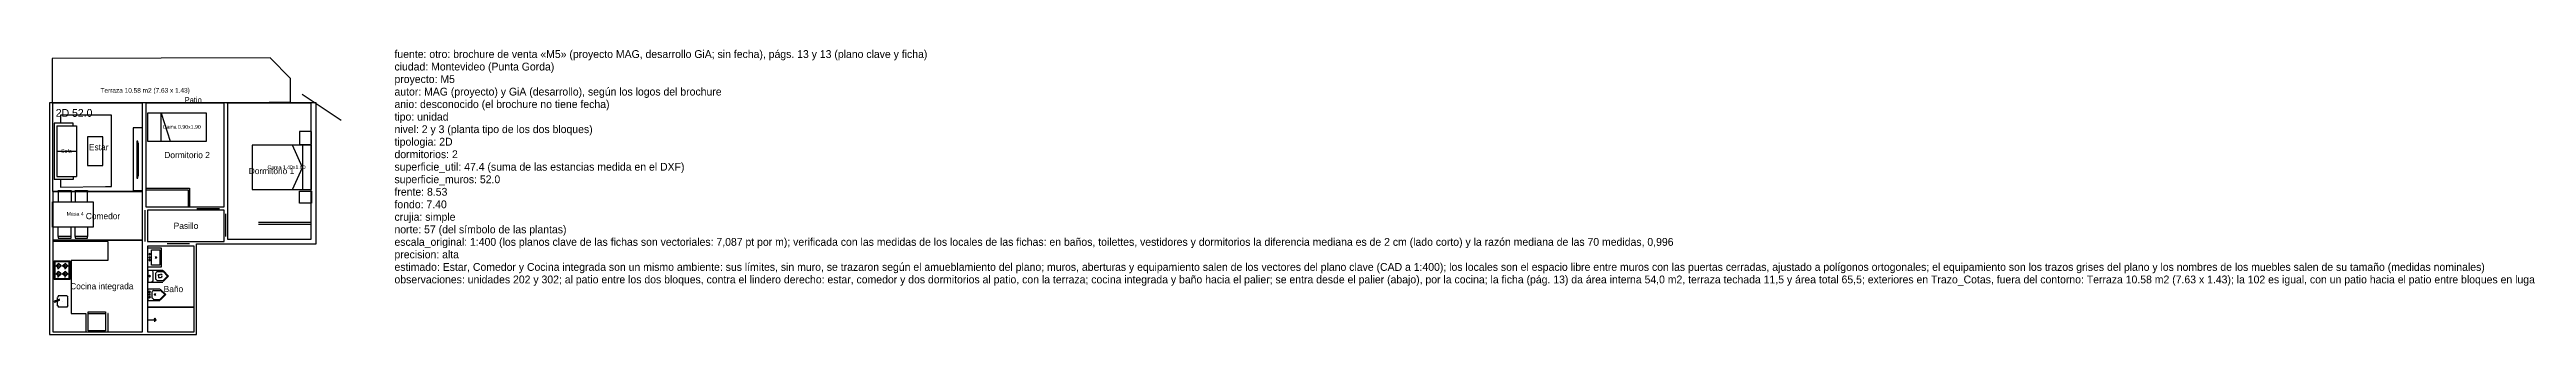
# Model space of a CAD drawing. Header units: metres. Extents: x 0 to 135, y 0 to 9.
# Drawn here: x 0 to 79.2, y 0 to 9.1 of the extents above; entities that cross this region are included whole.
import ezdxf

# ---------------------------------------------------------------- set-up
doc = ezdxf.new("R2010")
doc.units = ezdxf.units.M
for name, color, linetype in [('Trazo_Cotas', 9, 'Continuous'), ('Trazo_Datos', 7, 'Continuous'), ('Trazo_Entrada', 1, 'Continuous'), ('Trazo_Equipamiento', 8, 'Continuous'), ('Trazo_Estancias', 3, 'Continuous'), ('Trazo_Fachada', 30, 'Continuous'), ('Trazo_Medianeras', 8, 'Continuous'), ('Trazo_Norte', 1, 'Continuous'), ('Trazo_Puertas', 1, 'Continuous'), ('Trazo_Unidad', 7, 'Continuous'), ('Trazo_Ventanas', 5, 'Continuous')]:
    doc.layers.add(name, color=color, linetype=linetype)

msp = doc.modelspace()

# ---------------------------------------------------------------- linework, layer by layer
at = {"layer": 'Trazo_Cotas'}
msp.add_lwpolyline([(5.66, 7.4), (7.7, 7.43), (7.71, 8.17), (7.05, 8.83), (0.08, 8.81), (0.08, 7.41)], close=True, dxfattribs=at)
at = {"layer": 'Trazo_Entrada'}
msp.add_line((1.97, 0), (2.7, 0), dxfattribs=at)
at = {"layer": 'Trazo_Equipamiento', "color": 9}
for p, q in [((0.23, 6.66), (0.23, 5.04)), ((0.23, 6.66), (0.86, 6.66)), ((0.86, 6.66), (0.86, 5.04)), ((0.23, 5.85), (0.86, 5.85)), ((7.99, 6.07), (8.38, 6.07)), ((8.09, 6.04), (8.09, 4.63)), ((0.76, 4.95), (0.15, 4.95)), ((0.23, 5.04), (0.86, 5.04)), ((0.76, 5.04), (0.76, 4.95)), ((0.28, 4.55), (0.28, 4.6)), ((3.08, 4.67), (4.48, 4.67)), ((3.08, 4.67), (4.48, 4.67)), ((3.08, 4.62), (4.43, 4.62)), ((4.48, 4.67), (4.48, 4.07)), ((8.38, 3.57), (6.68, 3.57)), ((8.38, 3.57), (6.68, 3.57)), ((1.86, 2.97), (0.11, 2.97)), ((0.28, 3.13), (0.28, 3.07)), ((0.82, 3.13), (0.82, 3.07))]:
    msp.add_line(p, q, dxfattribs=at)
at = {"layer": 'Trazo_Equipamiento', "color": 8}
for p, q in [((1.86, 2.97), (1.86, 2.36)), ((0.38, 2.18), (0.18, 2.18)), ((0.38, 1.92), (0.18, 1.92)), ((0.28, 2.08), (0.28, 2.26)), ((0.28, 1.82), (0.28, 2.02)), ((0.6, 2.18), (0.4, 2.18)), ((0.6, 1.92), (0.4, 1.92)), ((0.5, 2.08), (0.5, 2.26)), ((0.5, 1.82), (0.5, 2.02)), ((0.65, 2.35), (0.65, 1.75)), ((1.86, 2.36), (0.69, 2.36)), ((3.14, 2.04), (3.14, 2.04)), ((3.14, 2.04), (3.14, 1.69)), ((3.14, 1.69), (3.14, 1.69)), ((3.14, 1.67), (3.33, 1.67)), ((3.26, 1.67), (3.26, 1.67)), ((3.3, 2.02), (3.27, 2.04)), ((3.27, 1.69), (3.3, 1.71)), ((3.3, 2.01), (3.3, 1.7)), ((3.33, 1.67), (3.62, 1.67)), ((3.44, 2.01), (3.4, 1.97)), ((3.4, 1.75), (3.4, 1.96)), ((3.4, 1.76), (3.44, 1.72)), ((3.43, 2.01), (3.62, 2.01)), ((3.43, 1.72), (3.62, 1.72)), ((3.48, 1.87), (3.48, 1.82)), ((3.48, 1.82), (3.55, 1.82)), ((0.16, 1.03), (0.2, 1.04)), ((0.32, 1.13), (0.18, 1.06)), ((0.18, 1.04), (0.33, 1.09)), ((0.23, 1.08), (0.18, 1.06)), ((0.19, 1.07), (0.18, 1.07)), ((0.18, 1.07), (0.18, 1.07)), ((0.18, 1.07), (0.18, 1.07)), ((0.23, 1.06), (0.18, 1.04)), ((0.2, 1.04), (0.2, 1.05)), ((0.23, 1.08), (0.23, 1.08)), ((0.29, 1.23), (0.25, 1.19)), ((0.25, 1.09), (0.25, 1.18)), ((0.25, 0.91), (0.25, 1.09)), ((0.25, 0.92), (0.29, 0.87)), ((0.25, 0.91), (0.25, 0.91)), ((0.55, 1.23), (0.28, 1.23)), ((0.55, 0.87), (0.28, 0.87)), ((0.32, 1.11), (0.32, 1.11)), ((0.42, 1.04), (0.42, 1.04)), ((0.6, 1.19), (0.56, 1.23)), ((0.56, 0.87), (0.6, 0.92)), ((0.59, 0.91), (0.59, 1.18)), ((4.62, 0.87), (3.13, 0.87)), ((4.62, 0.86), (3.13, 0.86)), ((3.14, 1.43), (3.14, 1.43)), ((3.14, 1.43), (3.14, 1.08)), ((3.14, 1.08), (3.14, 1.08)), ((3.19, 1.08), (3.19, 1.08)), ((3.32, 1.41), (3.28, 1.37)), ((3.28, 1.16), (3.28, 1.36)), ((3.28, 1.17), (3.32, 1.13)), ((3.31, 1.4), (3.53, 1.4)), ((3.31, 1.11), (3.53, 1.11)), ((3.53, 1.45), (3.53, 1.45)), ((3.53, 1.08), (3.53, 1.08)), ((1.23, 0.67), (1.79, 0.67)), ((1.23, 0.67), (1.79, 0.67)), ((3.13, 0.47), (3.41, 0.47)), ((3.36, 0.52), (3.36, 0.4))]:
    msp.add_line(p, q, dxfattribs=at)
at = {"layer": 'Trazo_Equipamiento', "color": 9}
for points in [[(0.76, 6.66), (0.76, 6.75), (0.15, 6.75), (0.15, 4.95)], [(0.35, 4.95), (0.35, 4.7), (1.79, 4.72), (1.98, 4.72), (1.98, 7), (0.35, 7), (0.35, 6.75)], [(3.57, 6.17), (3.57, 7.07), (3.86, 6.17)], [(8.38, 6.07), (8.38, 6.48), (7.99, 6.48), (7.99, 6.07)], [(2.82, 5.07), (2.84, 5.07), (2.84, 6.11), (2.82, 6.11)], [(7.77, 4.63), (8.09, 5.33), (7.77, 6.04)], [(0.28, 4.6), (0.69, 4.6), (0.69, 4.24)], [(0.69, 4.55), (0.28, 4.55), (0.28, 4.24)], [(0.82, 4.55), (0.82, 4.6), (1.21, 4.6), (1.21, 4.55)], [(1.21, 4.24), (1.21, 4.55), (0.82, 4.55), (0.82, 4.24)], [(3.08, 4.62), (4.43, 4.62), (4.43, 4.07)], [(0.28, 3.07), (0.69, 3.07), (0.69, 3.43)], [(0.69, 3.13), (0.28, 3.13), (0.28, 3.43)], [(1.21, 3.43), (1.21, 3.13), (0.82, 3.13), (0.82, 3.43)], [(8.38, 3.51), (6.73, 3.51), (6.68, 3.51)], [(0.82, 3.07), (1.21, 3.07), (1.21, 3.13)]]:
    msp.add_lwpolyline(points, dxfattribs=at)
for points in [[(2.97, 6.6), (2.67, 6.6), (2.67, 4.6), (2.97, 4.6)], [(5.02, 7.07), (3.13, 7.07), (3.13, 6.17), (5.02, 6.17)], [(1.21, 5.39), (1.7, 5.39), (1.7, 6.31), (1.21, 6.31)], [(2.82, 6.17), (2.79, 6.17), (2.79, 4.99), (2.82, 4.99)], [(8.38, 6.04), (6.48, 6.04), (6.48, 4.63), (8.38, 4.63)], [(1.4, 3.43), (0.1, 3.43), (0.1, 4.24), (1.4, 4.24)], [(8.38, 4.19), (7.99, 4.19), (7.99, 4.58), (8.38, 4.58)]]:
    msp.add_lwpolyline(points, close=True, dxfattribs=at)
at = {"layer": 'Trazo_Equipamiento', "color": 8}
for points in [[(3.13, 2.16), (3.58, 2.16), (3.58, 2.75), (3.13, 2.75)], [(3.2, 2.53), (3.23, 2.56), (3.2, 2.58), (3.18, 2.56)], [(3.2, 2.43), (3.23, 2.46), (3.2, 2.48), (3.18, 2.46)], [(3.2, 2.35), (3.23, 2.37), (3.2, 2.4), (3.18, 2.37)], [(3.53, 2.21), (3.26, 2.21), (3.26, 2.7), (3.53, 2.7)], [(3.41, 2.43), (3.43, 2.46), (3.41, 2.48), (3.38, 2.46)], [(0.65, 1.75), (0.15, 1.75), (0.15, 2.35), (0.65, 2.35)], [(0.18, 2.33), (0.62, 2.33), (0.62, 1.77), (0.18, 1.77)], [(0.29, 2.26), (0.21, 2.19), (0.29, 2.11), (0.37, 2.19)], [(0.29, 2.01), (0.21, 1.93), (0.29, 1.86), (0.37, 1.93)], [(0.51, 2.26), (0.43, 2.19), (0.51, 2.11), (0.59, 2.19)], [(0.51, 2.01), (0.43, 1.93), (0.51, 1.86), (0.59, 1.93)], [(3.2, 1.89), (3.18, 1.86), (3.2, 1.84), (3.23, 1.86)], [(3.2, 1.38), (3.18, 1.36), (3.2, 1.33), (3.23, 1.36)], [(3.2, 1.3), (3.18, 1.27), (3.2, 1.25), (3.23, 1.27)], [(3.2, 1.21), (3.18, 1.19), (3.2, 1.16), (3.23, 1.19)], [(3.37, 1.3), (3.35, 1.27), (3.37, 1.25), (3.4, 1.27)], [(1.23, 0.72), (1.79, 0.72), (1.79, 0.11), (1.23, 0.11)], [(1.23, 0.72), (1.79, 0.72), (1.79, 0.11), (1.23, 0.11)], [(3.41, 0.47), (3.37, 0.52), (3.33, 0.47), (3.37, 0.43)]]:
    msp.add_lwpolyline(points, close=True, dxfattribs=at)
for points in [[(0.69, 2.36), (0.69, 0.67), (1.16, 0.67), (1.16, 0.08)], [(3.62, 2.04), (3.3, 2.04), (3.14, 2.04)], [(3.48, 1.87), (3.48, 1.91), (3.55, 1.91)], [(3.6, 1.88), (3.59, 1.91), (3.56, 1.92)], [(3.56, 1.82), (3.59, 1.84), (3.6, 1.87)], [(3.63, 1.69), (3.8, 1.86), (3.63, 2.04)], [(3.63, 1.72), (3.77, 1.86), (3.63, 2.01)], [(0.18, 1.07), (0.15, 1.06), (0.16, 1.03)], [(3.53, 1.45), (3.23, 1.45), (3.14, 1.45)], [(3.14, 1.08), (3.26, 1.08), (3.53, 1.08)], [(3.54, 1.09), (3.72, 1.27), (3.54, 1.45)], [(3.54, 1.13), (3.69, 1.27), (3.54, 1.41)], [(1.87, 0.08), (1.87, 0.67), (1.86, 0.67), (1.86, 0.08)]]:
    msp.add_lwpolyline(points, dxfattribs=at)
at = {"layer": 'Trazo_Estancias', "color": 2}
msp.add_lwpolyline([(2.97, 4.56), (2.97, 7.39), (0.1, 7.39), (0.1, 4.56)], close=True, dxfattribs=at)
at = {"layer": 'Trazo_Estancias', "color": 5}
for points in [[(5.58, 4.07), (5.58, 7.39), (3.08, 7.39), (3.08, 4.07)], [(8.37, 3.04), (8.37, 7.39), (5.69, 7.39), (5.69, 3.04)]]:
    msp.add_lwpolyline(points, close=True, dxfattribs=at)
at = {"layer": 'Trazo_Estancias', "color": 40}
msp.add_lwpolyline([(2.97, 3.01), (2.97, 4.56), (0.11, 4.56), (0.11, 3.01)], close=True, dxfattribs=at)
at = {"layer": 'Trazo_Estancias', "color": 8}
msp.add_lwpolyline([(5.58, 2.97), (5.58, 3.97), (3.13, 3.97), (3.13, 2.97)], close=True, dxfattribs=at)
at = {"layer": 'Trazo_Estancias', "color": 30}
msp.add_lwpolyline([(2.97, 0.08), (2.97, 3.01), (0.11, 3.01), (0.11, 0.08)], close=True, dxfattribs=at)
at = {"layer": 'Trazo_Estancias', "color": 4}
msp.add_lwpolyline([(4.62, 0.08), (4.62, 2.82), (3.13, 2.82), (3.13, 0.08)], close=True, dxfattribs=at)
at = {"layer": 'Trazo_Fachada'}
msp.add_line((8.53, 7.4), (0.12, 7.4), dxfattribs=at)
at = {"layer": 'Trazo_Medianeras'}
msp.add_line((8.53, 3.01), (8.53, 7.4), dxfattribs=at)
at = {"layer": 'Trazo_Norte'}
msp.add_line((9.33, 6.83), (8.08, 7.66), dxfattribs=at)
at = {"layer": 'Trazo_Puertas'}
for p, q in [((3.05, 3.97), (3.05, 2.97)), ((4.71, 4.02), (5.43, 4.02)), ((5.63, 3.85), (5.63, 3.13)), ((3.76, 2.9), (4.48, 2.9))]:
    msp.add_line(p, q, dxfattribs=at)
at = {"layer": 'Trazo_Unidad'}
msp.add_lwpolyline([(4.7, 0), (4.7, 2.89), (8.53, 2.89), (8.53, 7.4), (0, 7.4), (0, 0)], close=True, dxfattribs=at)
at = {"layer": 'Trazo_Ventanas'}
for p, q in [((2.93, 7.4), (0.13, 7.4)), ((5.53, 7.4), (3.08, 7.4)), ((8.33, 7.4), (5.73, 7.4))]:
    msp.add_line(p, q, dxfattribs=at)

# ---------------------------------------------------------------- texts
at = {"layer": 'Trazo_Cotas'}
msp.add_text('Terraza 10.58 m2 (7.63 x 1.43)', height=0.15, dxfattribs=at).set_placement((1.63, 7.72))
at = {"layer": 'Trazo_Datos'}
for s, p in [('fuente: otro: brochure de venta «M5» (proyecto MAG, desarrollo GiA; sin fecha), págs. 13 y 13 (plano clave y ficha)', (11.03, 8.83)), ('ciudad: Montevideo (Punta Gorda)', (11.03, 8.43)), ('proyecto: M5', (11.03, 8.03)), ('autor: MAG (proyecto) y GiA (desarrollo), según los logos del brochure', (11.03, 7.63)), ('anio: desconocido (el brochure no tiene fecha)', (11.03, 7.23)), ('tipo: unidad', (11.03, 6.83)), ('nivel: 2 y 3 (planta tipo de los dos bloques)', (11.03, 6.43)), ('tipologia: 2D', (11.03, 6.03)), ('dormitorios: 2', (11.03, 5.63)), ('superficie_util: 47.4 (suma de las estancias medida en el DXF)', (11.03, 5.23)), ('superficie_muros: 52.0', (11.03, 4.83)), ('frente: 8.53', (11.03, 4.43)), ('fondo: 7.40', (11.03, 4.03)), ('crujia: simple', (11.03, 3.63)), ('norte: 57 (del símbolo de las plantas)', (11.03, 3.23)), ('escala_original: 1:400 (los planos clave de las fichas son vectoriales: 7,087 pt por m); verificada con las medidas de los locales de las fichas: en baños, toilettes, vestidores y dormitorios la diferencia mediana es de 2 cm (lado corto) y la razón mediana de las 70 medidas, 0,996', (11.03, 2.83)), ('precision: alta', (11.03, 2.43)), ('estimado: Estar, Comedor y Cocina integrada son un mismo ambiente: sus límites, sin muro, se trazaron según el amueblamiento del plano; muros, aberturas y equipamiento salen de los vectores del plano clave (CAD a 1:400); los locales son el espacio libre entre muros con las puertas cerradas, ajustado a polígonos ortogonales; el equipamiento son los trazos grises del plano y los nombres de los muebles salen de su tamaño (medidas nominales)', (11.03, 2.03)), ('observaciones: unidades 202 y 302; al patio entre los dos bloques, contra el lindero derecho: estar, comedor y dos dormitorios al patio, con la terraza; cocina integrada y baño hacia el palier; se entra desde el palier (abajo), por la cocina; la ficha (pág. 13) da área interna 54,0 m2, terraza techada 11,5 y área total 65,5; exteriores en Trazo_Cotas, fuera del contorno: Terraza 10.58 m2 (7.63 x 1.43); la 102 es igual, con un patio hacia el patio entre bloques en lugar de la terraza (patio abierto 25,1 m2 y techado 11,4); M5, calle Alejandro Gallinal, Punta Gorda (Montevideo), cerca de la rambla; dos bloques en un lote entre medianeras: el del frente (sobre la calle) con viviendas en los niveles 1 a 6 y el del fondo con viviendas en los niveles 1 a 3 y amenities en el 4, separados por un patio; PB de cocheras y acceso, y subsuelo de cocheras', (11.03, 1.63))]:
    msp.add_text(s, height=0.25, dxfattribs=at).set_placement(p)
at = {"layer": 'Trazo_Equipamiento', "color": 8}
for s, p in [('Cama 0.90x1.90', (3.62, 6.57)), ('Sofa', (0.37, 5.8)), ('Cama 1.40x1.90', (6.97, 5.28)), ('Mesa 4', (0.55, 3.79))]:
    msp.add_text(s, height=0.12, dxfattribs=at).set_placement(p)
at = {"layer": 'Trazo_Estancias', "color": 2}
msp.add_text('Estar', height=0.2, dxfattribs=at).set_placement((1.26, 5.88))
at = {"layer": 'Trazo_Estancias', "color": 5}
for s, p in [('Dormitorio 2', (3.67, 5.63)), ('Dormitorio 1', (6.37, 5.12))]:
    msp.add_text(s, height=0.2, dxfattribs=at).set_placement(p)
at = {"layer": 'Trazo_Estancias', "color": 40}
msp.add_text('Comedor', height=0.2, dxfattribs=at).set_placement((1.16, 3.68))
at = {"layer": 'Trazo_Estancias', "color": 8}
msp.add_text('Pasillo', height=0.2, dxfattribs=at).set_placement((3.97, 3.37))
at = {"layer": 'Trazo_Estancias', "color": 30}
msp.add_text('Cocina integrada', height=0.2, dxfattribs=at).set_placement((0.66, 1.44))
at = {"layer": 'Trazo_Estancias', "color": 4}
msp.add_text('Baño', height=0.2, dxfattribs=at).set_placement((3.65, 1.35))
at = {"layer": 'Trazo_Fachada'}
msp.add_text('Patio', height=0.18, dxfattribs=at).set_placement((4.32, 7.4))
at = {"layer": 'Trazo_Unidad'}
msp.add_text('2D 52.0', height=0.25, dxfattribs=at).set_placement((0.2, 6.95))

doc.saveas('drawing.dxf')
